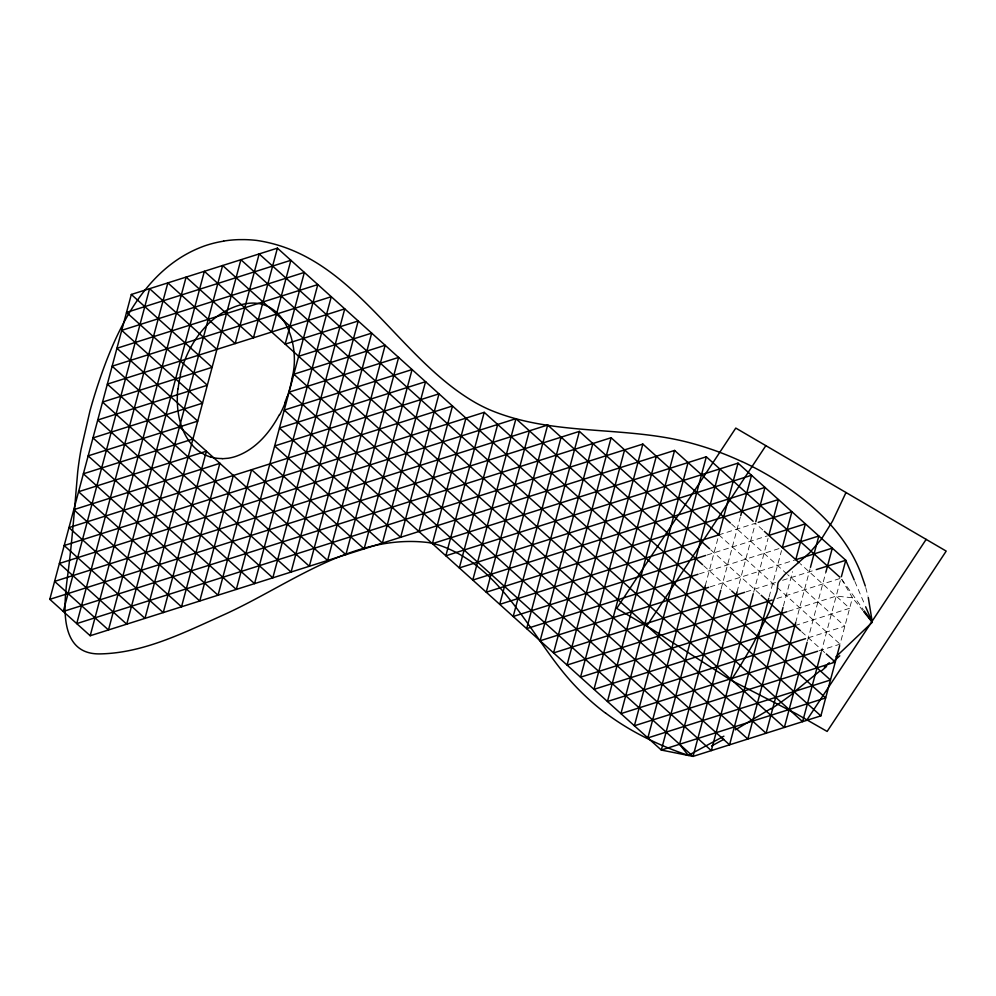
<?xml version="1.0" encoding="UTF-8"?>
<svg xmlns="http://www.w3.org/2000/svg" width="996" height="996" viewBox="0 0 996 996"><rect width="100%" height="100%" fill="white"/><g stroke="black" fill="none" stroke-linecap="round" stroke-linejoin="round"><path stroke-width="0.75" stroke-dasharray="4.98 3.74" d="M705.268 585.673L718.863 534.864L755.379 523.274L763.235 530.358M721.141 588.848L740.314 517.111M737.003 592.022L755.379 523.274M753.661 592.209L768.053 538.413M769.136 596.878L781.524 550.551M783.391 606.029L792.592 571.654M795.667 622.649L810.047 568.853M807.532 640.777L825.921 572.028M821.003 652.915L840.985 578.19L776.357 598.683M818.986 650.811L840.064 644.138L852.464 597.737L841.745 579.498M707.036 555.021L767.443 535.86M699.441 573.845L779.507 548.447M710.098 586.881L795.779 559.702M746.041 591.885L775.535 582.536M782.557 580.307L814.865 570.061M788.421 611.27L836.179 596.131L852.464 597.737L862.847 610.585M794.87 625.637L849.65 608.27L800.274 563.748M808.329 637.789L844.857 626.198L787.624 574.605M731.512 524.008L786.504 573.584M718.863 534.864L776.096 586.457M777.216 587.478L840.064 644.138M710.696 549.755L760.073 594.276M801.593 631.713L825.161 652.965M703.662 565.666L730.591 589.956M841.869 579.448L863.345 609.677M854.817 581.403L865.063 605.356M865.711 587.491L867.939 596.056"/><path stroke-width="1.49" d="M177.811 388.95C175.769 409.393 179.405 432.289 194.382 447.428A51.618 45.729 -27.7 0 0 198.391 450.864L205.114 455.01L210.741 457.176M291.766 378.903C301.551 345.687 283.76 292.438 240.347 304.95C208.811 313.802 187.684 343.981 180.264 374.645M753.138 521.257L674.578 450.429L90.2 635.747L49.8 599.331L131.323 294.467L277.411 248.141L802.614 721.652L821.003 652.915M90.2 635.747L186.103 277.1L253.445 337.806L277.411 248.141M233.338 475.478L199.773 600.999L78.572 491.725L206.409 451.188L163.244 612.59L68.985 527.594L452.483 405.982L418.918 531.503M271.696 332.017L290.882 260.28L126.529 312.408L207.33 385.253L97.757 420.001L272.817 577.842L344.753 308.847L107.344 384.132L309.345 566.251L371.682 333.125L298.638 356.294M465.954 418.121L432.389 543.654L706.313 456.778L839.852 577.182M839.665 645.632L820.878 715.863L484.218 412.332L445.847 555.793L738.036 463.128L845.778 560.262L854.207 579.996M497.676 424.47L459.318 567.932L751.507 475.266L740.713 515.617M269.866 463.887L364.125 548.883L412.083 369.553L284.246 410.091L661.319 750.05L825.672 697.935L515.94 418.681L472.789 580.07L764.978 487.418L755.79 521.78M529.411 430.82L486.247 592.222L778.436 499.556L768.85 535.425L805.378 523.834L795.779 559.702L832.307 548.124L825.921 572.028M702.541 564.657L547.676 425.031L499.718 604.36L718.863 534.864L738.036 463.128M561.134 437.169L513.189 616.499L705.641 555.469M709.575 548.746L579.398 431.38L526.647 628.638L698.034 574.294M592.869 443.519L540.118 640.777L708.691 587.329M718.863 534.864L611.121 437.73L553.577 652.928L744.635 592.334M624.592 449.868L567.048 665.067L772.149 600.028M730.392 523L642.856 444.079L580.519 677.205L787.014 611.718M656.327 456.218L593.977 689.344L794.87 625.637M674.578 450.429L607.448 701.495L805.527 638.673M688.049 462.567L620.919 713.634L817.579 651.26M706.313 456.778L634.377 725.773L835.271 662.066L826.282 653.974M719.784 468.917L647.848 737.912L830.465 680.007L731.711 590.964M705.268 585.673L661.319 750.05L693.042 756.4L820.878 715.863M720.743 590.342L679.583 744.261L688.298 755.391L723.893 736.193M737.003 592.022L693.042 756.4L289.039 392.163L398.612 357.415L345.873 554.672L251.602 469.689L218.037 595.21L83.365 473.797L192.938 439.049M753.262 593.703L711.306 750.611L293.845 374.222L385.153 345.276L327.609 560.462L112.137 366.204L331.282 296.708L254.553 583.631L92.952 437.929L202.524 403.181L121.724 330.336L304.353 272.418L285.167 344.155L358.211 320.986L291.081 572.053L102.551 402.073L212.123 367.325L131.323 294.467M768.725 598.372L729.57 744.821L204.367 271.31L108.464 629.958L54.593 581.39L547.676 425.031M782.993 607.523L747.834 739.032L222.631 265.509L126.729 624.168L59.387 563.462L515.94 418.681M795.667 622.649L766.098 733.243L240.895 259.719L144.98 618.379L64.18 545.534L484.218 412.332M810.445 567.359L818.837 535.985L782.321 547.563L791.907 511.695L758.193 522.39M807.134 642.271L784.35 727.453L259.159 253.93L235.181 343.595L167.838 282.889L76.729 623.608L642.856 444.079M841.383 576.696L845.778 560.262L816.272 569.612M286.997 396.943L284.794 402.882M846.002 492.522L832.532 521.157L821.214 539.384L809.499 552.905L784.624 574.692L778.847 581.378A3.959 1.208 -59.7 0 0 777.976 583.195L777.316 588.673A27.365 8.292 -59.7 0 1 776.805 591.773L769.099 612.291L753.785 642.545A168.797 51.17 -59.7 0 1 734.699 674.628L731.039 680.243L652.442 629.484L616.723 608.419L735.783 428.081L946.2 551.099L827.141 731.438L796.439 713.871L731.039 680.243M279.415 414.573C269.791 432.787 255.175 450.03 235.044 456.641A45.53 41.807 -41.9 0 1 228.109 458.247L222.257 458.745M646.778 625.986L765.849 445.66M807.096 719.722L926.156 539.384M868.275 597.488L872.297 622.276L835.806 656.924M829.295 662.738L824.339 667.096M819.621 671.192L792.443 693.378M771.153 708.43L735.347 729.844M49.8 599.331L579.398 431.38M611.121 437.73L63.271 611.469L149.587 288.678L216.916 349.384M688.298 755.391C658.929 745.556 630.705 731.811 605.842 713.248M764.368 531.378L799.153 562.74M761.193 595.284L800.473 630.705M863.793 611.756L872.297 622.276L865.661 606.776M864.242 610.934L872.297 622.276M865.325 586.071L860.482 572.152A171.885 161.203 -29 0 0 851.094 552.768C833.353 522.215 805.714 498.747 776.133 480.084A340.084 319.019 -29.1 0 0 741.833 461.497M222.27 458.546A41.284 37.25 -36.7 0 1 210.803 457.04M285.142 402.957A112.448 92.715 -45 0 1 279.752 414.697M291.965 378.903A123.392 99.351 -46.7 0 1 287.209 396.968M178.097 388.938A119.221 102.115 -36 0 1 180.6 374.67M839.777 655.816A342.773 75.634 -34 0 1 833.216 661.73M826.568 666.448A255.474 49.327 -35 0 1 821.812 670.594M792.941 693.453A81.411 17.455 -34.6 0 1 771.203 708.841M723.831 739.318A238.368 20.63 -32 0 1 711.567 745.954M605.78 713.335A275.469 258.362 -29 0 1 562.69 671.615C526.112 626.235 498.299 565.429 439.485 545.298A95.678 89.74 -29 0 0 428.467 542.583C353.144 533.258 289.575 584.864 224.685 614.383C185.231 632.049 144.32 653.052 100.148 653.899C59.013 654.783 63.719 606.452 67.255 578.676C72.073 543.156 74.588 507.4 77.725 471.706A357.253 335.067 -29 0 1 81.037 449.507L89.964 410.95A555.731 521.207 -29 0 1 97.82 385.004C116.32 329.103 145.341 267.003 204.815 245.825A107.481 100.721 -28.9 0 1 223.652 241.156M223.639 241.069A112.71 105.75 -29.1 0 1 238.53 239.638L244.481 239.613A124.786 117.018 -29 0 1 256.781 240.434C353.841 254.789 396.433 357.701 476.088 403.044A166.867 156.497 -29 0 0 489.385 409.667C554.075 437.107 626.895 424.906 693.639 443.818A321.26 301.228 -28.9 0 1 741.783 461.596M219.867 463.339L181.509 606.801L73.779 509.666L219.867 463.339M317.811 284.57L236.301 589.42L88.158 455.869L197.731 421.121L116.93 348.264L317.811 284.57M425.553 381.692L382.389 543.094L274.659 445.959L439.012 393.831L400.653 537.305L279.453 428.031L425.553 381.692"/></g></svg>
